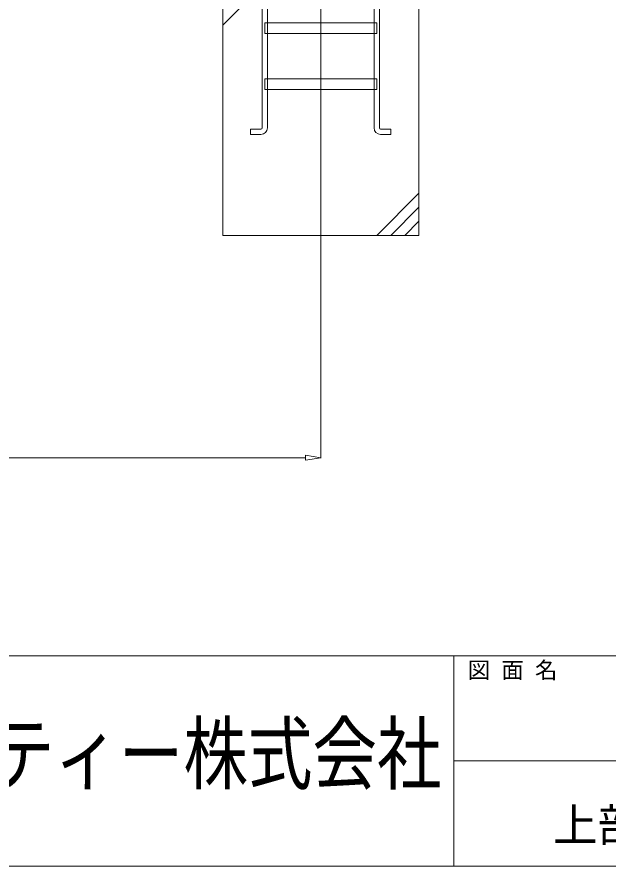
# Model space of a CAD drawing. Units: millimetres, scale not verified. Extents: x -10062 to 10062, y -16938 to 16938.
# Drawn here: x 103 to 2213, y 3062 to 6092 of the extents above; entities that cross this region are included whole.
import ezdxf
from ezdxf.enums import TextEntityAlignment as Align

# ---------------------------------------------------------------- set-up
doc = ezdxf.new("R2010")
doc.units = ezdxf.units.MM
doc.header["$LTSCALE"] = 90
doc.linetypes.add('CHAIN2', pattern=[12, 9, -1, 1, -1])
doc.linetypes.add('DASHED1', pattern=[1.8, 1.2, -0.6])
for name, color, linetype, lineweight in [('0-9_基礎工事用PCA小', 134, 'Continuous', 18), ('0-B_図面枠', 134, 'Continuous', 18), ('0-C_寸法', 134, 'Continuous', 18), ('1-6_通芯', 134, 'CHAIN2', 18)]:
    doc.layers.add(name, color=color, linetype=linetype, lineweight=lineweight)
doc.styles.add('ＭＳ ゴシック', font='')
doc.styles.get('ＭＳ ゴシック').set_extended_font_data('MS Gothic')

msp = doc.modelspace()

# ---------------------------------------------------------------- linework, layer by layer
at = {"layer": '0-9_基礎工事用PCA小'}
for p, q in [((837.5, 6062.5), (987.5, 6212.5)), ((997.03, 6032.5), (997.03, 5870.5)), ((1377.97, 6032.5), (1377.97, 5870.5)), ((997.03, 5832.5), (997.03, 5695.5)), ((1377.97, 5832.5), (1377.97, 5695.5)), ((1537.5, 5462.5), (1387.5, 5312.5)), ((1537.5, 5412.5), (1437.5, 5312.5)), ((1537.5, 5362.5), (1487.5, 5312.5))]:
    msp.add_line(p, q, dxfattribs=at)
at = {"layer": '0-9_基礎工事用PCA小', "linetype": 'DASHED1'}
for p, q in [((997.03, 6070.5), (997.03, 6032.5)), ((1377.97, 6070.5), (1377.97, 6032.5)), ((997.03, 5870.5), (997.03, 5832.5)), ((1377.97, 5870.5), (1377.97, 5832.5))]:
    msp.add_line(p, q, dxfattribs=at)
at = {"layer": '0-9_基礎工事用PCA小'}
for points in [[(977.98, 5695.55), (977.98, 6272.5), (997.03, 6272.5), (997.03, 6070.5)], [(1397.03, 5695.55), (1397.03, 6272.5), (1377.97, 6272.5), (1377.97, 6070.5)], [(974.02, 5672.5), (937.03, 5672.5), (937.03, 5691.55), (973.97, 5691.55)], [(1400.98, 5672.5), (1437.97, 5672.5), (1437.97, 5691.55), (1401.02, 5691.55)]]:
    msp.add_lwpolyline(points, dxfattribs=at)
for points in [[(837.5, 5312.5), (1537.5, 5312.5), (1537.5, 6212.5), (837.5, 6212.5)], [(987.5, 6070.5), (1387.5, 6070.5), (1387.5, 6032.5), (987.5, 6032.5)], [(987.5, 5870.5), (1387.5, 5870.5), (1387.5, 5832.5), (987.5, 5832.5)]]:
    msp.add_lwpolyline(points, close=True, dxfattribs=at)
for centre, radius, start, end in [((973.97, 5695.55), 4, 270, 360), ((974.02, 5695.5), 23, 270, 360), ((1400.98, 5695.5), 23, 180, 270), ((1401.02, 5695.55), 4, 180, 270)]:
    msp.add_arc(centre, radius, start, end, dxfattribs=at)
at = {"layer": '0-B_図面枠'}
for p, q in [((-10062.5, 3812.5), (10062.5, 3812.5)), ((1662.5, 3812.5), (1662.5, 3062.5)), ((1662.5, 3437.5), (10062.5, 3437.5))]:
    msp.add_line(p, q, dxfattribs=at)
msp.add_lwpolyline([(-10062.5, 16937.5), (10062.5, 16937.5), (10062.5, 3062.5), (-10062.5, 3062.5)], close=True, dxfattribs=at)
at = {"layer": '0-C_寸法'}
for p, q in [((1187.5, 5311.5), (1187.5, 4518.05)), ((1132.5, 4519.04), (-7857.5, 4519.04)), ((1132.5, 4528.21), (1187.5, 4519.04)), ((1132.5, 4528.21), (1132.5, 4509.87)), ((1187.5, 4519.04), (1132.5, 4509.87))]:
    msp.add_line(p, q, dxfattribs=at)
at = {"layer": '1-6_通芯'}
msp.add_line((1187.5, 5312.5), (1187.5, 7224.5), dxfattribs=at)

# ---------------------------------------------------------------- texts
at = {"layer": '0-B_図面枠', "style": 'ＭＳ ゴシック'}
for s, height, p in [('図 面 名', 58.65, (1712.5, 3714.5)), ('上部パンチングパネル仕様', 117.3, (2016.33, 3115.11))]:
    msp.add_text(s, height=height, dxfattribs=at).set_placement(p, align=Align.BOTTOM_LEFT)
at = {"layer": '0-B_図面枠', "style": 'ＭＳ ゴシック', "width": 0.8}
msp.add_text('日本セイフティー株式会社', height=211.1, dxfattribs=at).set_placement((-1145.75, 3294.97), align=Align.BOTTOM_LEFT)

doc.saveas('drawing.dxf')
